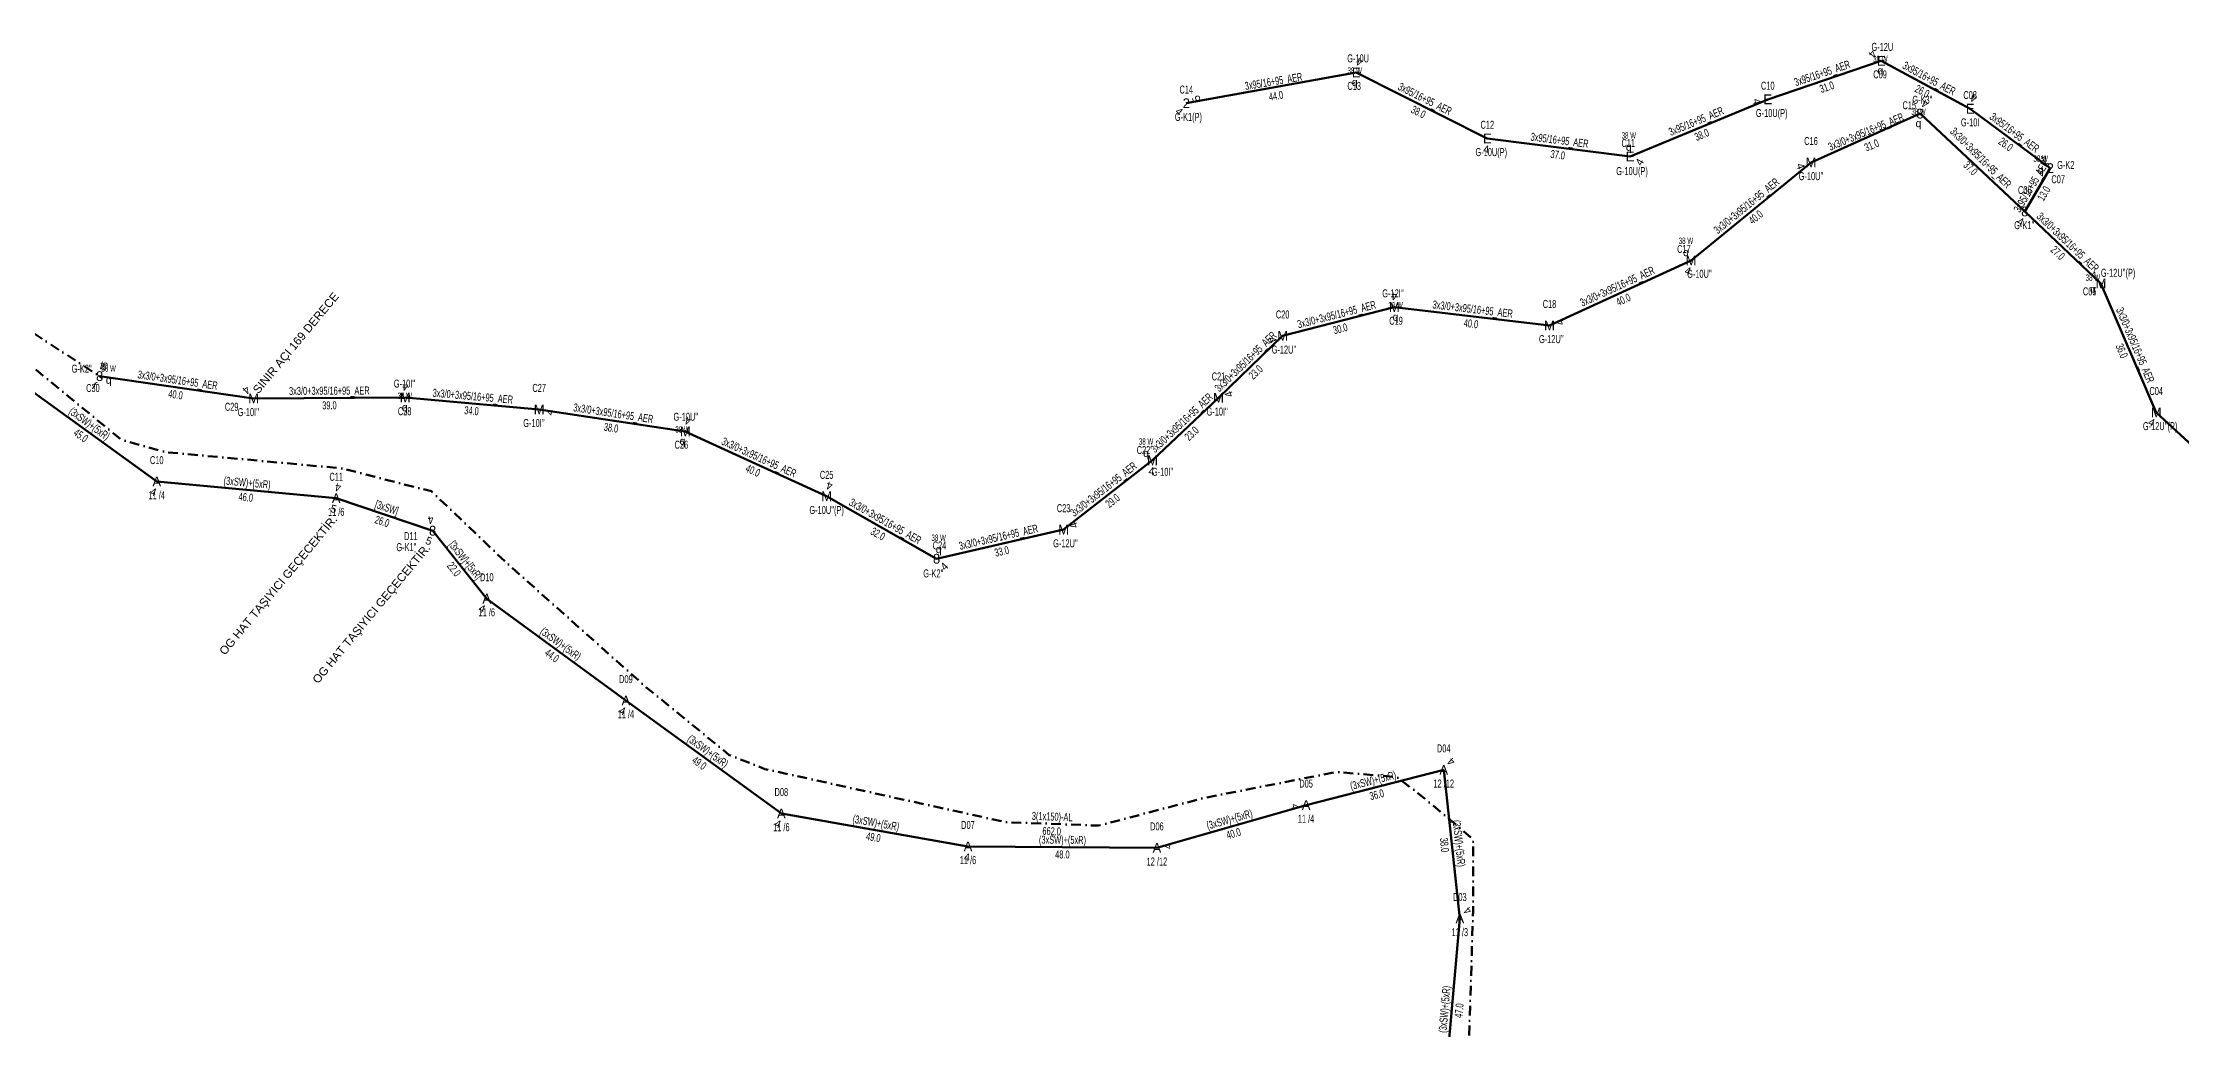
# Model space of a CAD drawing. Header units: millimetres. Extents: x 431745 to 436691, y 4033035 to 4040054.
# Drawn here: x 433399 to 433947, y 4034746 to 4034999 of the extents above; entities that cross this region are included whole.
import ezdxf
from ezdxf.enums import TextEntityAlignment as Align

# ---------------------------------------------------------------- set-up
doc = ezdxf.new("R2010")
doc.units = ezdxf.units.MM
doc.linetypes.add('DASHDOT', pattern=[5, 2.5, -1.25, 0, -1.25])
for name, color, linetype, lineweight in [('DIREK_AG_YENI', 108, 'Continuous', 25), ('DIREK_OG_MEVCUT', 16, 'Continuous', 25), ('DIREK_OG_YENI', 10, 'Continuous', 25), ('HAT_AG_HAVAI_YENI', 3, 'Continuous', 50), ('HAT_OG_HAVAI_BYSK', 1, 'Continuous', 70), ('HAT_OG_HAVAI_MEVCUT', 48, 'Continuous', 70), ('HAT_OG_HAVAI_YENI', 1, 'Continuous', 70), ('HAT_OG_YERALTI_YENI', 1, 'DASHDOT', 70), ('KULLANICI', 1, 'Continuous', 25)]:
    doc.layers.add(name, color=color, linetype=linetype, lineweight=lineweight)
doc.layers.add('LAMBA_GUCU', color=4, linetype='Continuous')
doc.styles.add('Direk', font='B_CAD')
doc.styles.get("Standard").update_dxf_attribs({"font": 'Arial'})

msp = doc.modelspace()

# ---------------------------------------------------------------- linework, layer by layer
at = {"layer": 'HAT_AG_HAVAI_YENI'}
for p, q in [((433869.81, 4034994.557), (433840.750057, 4034984.670666)), ((433892.600446, 4034982.275531), (433869.81, 4034994.557)), ((433735.279648, 4034991.583681), (433691.761, 4034983.687)), ((433768.891932, 4034974.660996), (433735.279648, 4034991.583681)), ((433840.750057, 4034984.670666), (433805.476168, 4034970.015348)), ((433913.121248, 4034967.042143), (433892.600446, 4034982.275531)), ((433805.476168, 4034970.015348), (433768.891932, 4034974.660996)), ((433906.602, 4034955.937), (433913.121248, 4034967.042143))]:
    msp.add_line(p, q, dxfattribs=at)
at = {"layer": 'HAT_OG_HAVAI_BYSK'}
for p in [(433473.96, 4034882.45), (433512.538476, 4034856.713435)]:
    msp.add_line(p, (433498.682, 4034874.141), dxfattribs=at)
at = {"layer": 'HAT_OG_HAVAI_MEVCUT'}
for p, q in [((433427.98, 4034886.73), (433391.28, 4034913.35)), ((433473.96, 4034882.45), (433427.98, 4034886.73)), ((433512.538476, 4034856.713435), (433548.18, 4034830.61)), ((433588.01, 4034801.65), (433548.18, 4034830.61)), ((433757.73, 4034812.84), (433722.46, 4034803.82)), ((433761.86, 4034774.76), (433757.73, 4034812.84)), ((433635.83, 4034793.22), (433588.01, 4034801.65)), ((433722.46, 4034803.82), (433684.24, 4034792.86)), ((433684.24, 4034792.86), (433635.83, 4034793.22)), ((433757.72, 4034727.88), (433761.86, 4034774.76))]:
    msp.add_line(p, q, dxfattribs=at)
at = {"layer": 'HAT_OG_HAVAI_YENI'}
for p, q in [((433851.830919, 4034968.496043), (433879.781799, 4034981.017529)), ((433879.781799, 4034981.017529), (433906.602, 4034955.937)), ((433821.109545, 4034943.371108), (433851.830919, 4034968.496043)), ((433926.103, 4034937.47), (433906.602, 4034955.937)), ((433784.82, 4034926.728), (433821.109545, 4034943.371108)), ((433940.275, 4034904.437), (433926.103, 4034937.47)), ((433716.452, 4034924.049), (433745.055, 4034931.41)), ((433745.055, 4034931.41), (433784.82, 4034926.728)), ((433700.023, 4034908.174), (433716.452, 4034924.049)), ((433452.787, 4034908.023), (433413.353, 4034913.743)), ((433491.635, 4034908.248), (433452.787, 4034908.023)), ((433525.968, 4034905.222), (433491.635, 4034908.248)), ((433563.407, 4034899.532), (433525.968, 4034905.222)), ((433683.111894, 4034892.170654), (433700.023, 4034908.174)), ((433964.932678, 4034881.741997), (433940.275, 4034904.437)), ((433599.619371, 4034882.942825), (433563.407, 4034899.532)), ((433660.328, 4034874.405), (433683.111894, 4034892.170654)), ((433627.779, 4034866.944), (433599.619371, 4034882.942825)), ((433627.779, 4034866.944), (433660.328, 4034874.405))]:
    msp.add_line(p, q, dxfattribs=at)
at = {"layer": 'HAT_OG_YERALTI_YENI', "flags": 128}
msp.add_lwpolyline([(433755.461, 4034645.203), (433768.080745, 4034646.883495), (433763.968908, 4034660.760944), (433767.758279, 4034686.609556), (433768.435551, 4034701.491837), (433769.112823, 4034716.374118), (433763.971204, 4034736.775502), (433765.256153, 4034776.608921), (433765.250549, 4034795.082072), (433752.401059, 4034805.875644), (433745.719324, 4034811.01544), (433730.299936, 4034812.300389), (433696.248787, 4034805.618654), (433669.295918, 4034798.55346), (433645.395867, 4034799.452924), (433583.770982, 4034813.064944), (433574.668303, 4034816.650714), (433552.952665, 4034834.383011), (433517.359578, 4034866.121251), (433498.348139, 4034884.227891), (433475.263487, 4034890.132039), (433430.418767, 4034894.243876), (433418.871579, 4034897.446795), (433375.863201, 4034932.796951), (433378.264432, 4034936.54287), (433413.877273, 4034913.3493), (433413.353, 4034913.743)], dxfattribs=at)

# ---------------------------------------------------------------- texts
at = {"layer": 'DIREK_AG_YENI', "width": 0.53}
for s, p in [('G-12U', (433870.106993, 4034998.119429)), ('G-10U', (433735.798417, 4034995.175101)), ('C09', (433869.519221, 4034991.0691)), ('C14', (433691.761, 4034987.187)), ('C13', (433734.779278, 4034988.119632)), ('C10', (433840.750057, 4034988.170666)), ('C08', (433892.600446, 4034985.775531)), ('G-K1(P)', (433692.308744, 4034980.187)), ('G-10U(P)', (433841.761772, 4034981.170666)), ('C12', (433768.891932, 4034978.160996)), ('G-10I', (433892.600446, 4034978.775531)), ('G-10U(P)', (433769.903647, 4034971.160996)), ('C11', (433805.0095, 4034973.484097)), ('G-10U(P)', (433805.977425, 4034966.289494)), ('C07', (433915.155783, 4034964.194219)), ('G-K2', (433917.108695, 4034967.853289))]:
    msp.add_text(s, height=2.05, dxfattribs=at).set_placement(p, align=Align.MIDDLE_CENTER)
at = {"layer": 'DIREK_AG_YENI', "style": 'Direk'}
for s, p in [('E', (433735.279648, 4034991.583681)), ('E', (433869.81, 4034994.557)), ('2', (433691.761, 4034983.687)), ('E', (433840.750057, 4034984.670666)), ('E', (433892.600446, 4034982.275531)), ('E', (433768.891932, 4034974.660996)), ('E', (433805.476168, 4034970.015348)), ('2', (433913.121248, 4034967.042143))]:
    msp.add_text(s, height=2.5, dxfattribs=at).set_placement(p, align=Align.MIDDLE_CENTER)
at = {"layer": 'DIREK_AG_YENI', "color": 32, "style": 'Direk'}
for s, rotation, p in [('4', 522.528453, (433736.120298, 4034994.254506)), ('4', 232.011469, (433867.603225, 4034996.28041)), ('4', 319.447273, (433689.940587, 4034981.559538)), ('5', 114.723638, (433694.30434, 4034984.858077)), ('4', 281.280763, (433838.004152, 4034984.122939)), ('4', 521.706034, (433893.479345, 4034984.934015)), ('4', 354.699395, (433768.633265, 4034971.87297)), ('4', 212.455286, (433911.618652, 4034969.404812)), ('4', 420.1119, (433807.903769, 4034968.620086))]:
    msp.add_text(s, height=2, rotation=rotation, dxfattribs=at).set_placement(p, align=Align.MIDDLE_CENTER)
at = {"layer": 'DIREK_AG_YENI', "color": 4, "style": 'Direk'}
for p in [(433869.6023, 4034992.065643), (433734.922241, 4034989.109361), (433805.142834, 4034972.493026), (433910.671423, 4034966.543787)]:
    msp.add_text('q', height=2, dxfattribs=at).set_placement(p, align=Align.MIDDLE_CENTER)
at = {"layer": 'DIREK_OG_MEVCUT', "linetype": 'ByBlock', "width": 0.53}
for s, p in [('C10', (433427.98, 4034892.23)), ('C11', (433473.96, 4034887.95)), ('11 /4', (433427.98, 4034883.23)), ('11 /6', (433473.96, 4034878.95)), ('D10', (433512.538476, 4034862.213435)), ('11 /6', (433512.538476, 4034853.213435)), ('D09', (433548.18, 4034836.11)), ('11 /4', (433548.18, 4034827.11)), ('D04', (433757.73, 4034818.34)), ('D08', (433588.01, 4034807.15)), ('D05', (433722.46, 4034809.32)), ('12 /12', (433757.73, 4034809.34)), ('11 /4', (433722.46, 4034800.32)), ('11 /6', (433588.01, 4034798.15)), ('D07', (433635.83, 4034798.72)), ('D06', (433684.24, 4034798.36)), ('11 /6', (433635.83, 4034789.72)), ('12 /12', (433684.24, 4034789.36)), ('D03', (433761.86, 4034780.26)), ('11 /3', (433761.86, 4034771.26))]:
    msp.add_text(s, height=2.05, dxfattribs=at).set_placement(p, align=Align.MIDDLE_CENTER)
at = {"layer": 'DIREK_OG_MEVCUT', "linetype": 'ByBlock', "style": 'Direk'}
for p in [(433427.98, 4034886.73), (433473.96, 4034882.45), (433512.538476, 4034856.713435), (433548.18, 4034830.61), (433757.73, 4034812.84), (433588.01, 4034801.65), (433722.46, 4034803.82), (433635.83, 4034793.22), (433684.24, 4034792.86), (433761.86, 4034774.76)]:
    msp.add_text('A', height=2.5, dxfattribs=at).set_placement(p, align=Align.MIDDLE_CENTER)
at = {"layer": 'DIREK_OG_MEVCUT', "color": 32, "style": 'Direk'}
for s, rotation, p in [('4', 342.022551, (433427.115801, 4034884.066701)), ('4', 530.71132, (433474.411945, 4034885.213285)), ('5', 346.06698, (433473.285795, 4034879.732382)), ('4', 334.243924, (433511.321762, 4034854.191609)), ('4', 341.890696, (433547.309674, 4034827.948697)), ('4', 498.094936, (433759.600115, 4034814.923907)), ('4', 278.000411, (433719.687252, 4034803.430295)), ('4', 341.989736, (433587.144275, 4034798.987197)), ('4', 355.001138, (433635.586019, 4034790.43065)), ('4', 458.000411, (433687.012748, 4034793.249705)), ('4', 495.000001, (433763.839899, 4034776.739899))]:
    msp.add_text(s, height=2, rotation=rotation, dxfattribs=at).set_placement(p, align=Align.MIDDLE_CENTER)
at = {"layer": 'DIREK_OG_YENI', "width": 0.53}
for s, p in [('C15', (433877.011445, 4034983.156487)), ("G-K3''", (433880.373817, 4034984.565119)), ('C16', (433851.830919, 4034973.996043)), ("G-10U''", (433851.830919, 4034964.996043)), ('C06', (433906.602, 4034961.437)), ("G-K1''", (433906.475239, 4034952.437)), ('C17', (433819.257026, 4034946.340649)), ("G-10U''", (433823.233499, 4034939.966462)), ("G-12U''(P)", (433930.51908, 4034940.225996)), ("G-12I''", (433744.715588, 4034934.956021)), ('C18', (433784.82, 4034932.228)), ('C05', (433923.232116, 4034935.467995)), ('C20', (433716.452, 4034929.549)), ('C19', (433745.511198, 4034927.939858)), ("G-12U''", (433716.78921, 4034920.549)), ("G-12U''", (433785.283971, 4034923.228)), ("G-K2''", (433408.751161, 4034915.656574)), ('C30', (433411.616682, 4034910.704053)), ("G-10I''", (433491.44482, 4034911.826621)), ('C27', (433525.968, 4034910.722)), ('C21', (433700.023, 4034913.674)), ('C04', (433940.275, 4034909.937)), ('C29', (433447.169671, 4034905.884802)), ("G-10I''", (433451.438075, 4034904.523)), ('C28', (433491.491321, 4034904.75095)), ("G-10U''", (433563.532011, 4034903.338472)), ("G-10I''", (433699.68579, 4034904.674)), ("G-10I''", (433524.619075, 4034901.722)), ("G-12U''(P)", (433941.286715, 4034900.937)), ('C26', (433562.405499, 4034896.178346)), ('C22', (433680.802864, 4034894.800936)), ('C25', (433599.619371, 4034888.442825)), ("G-10I''", (433685.695856, 4034889.22719)), ("G-10U''(P)", (433599.619371, 4034879.442825)), ('C23', (433660.328, 4034879.905)), ('D11', (433493.094297, 4034872.747081)), ('C24', (433628.531806, 4034870.362082)), ("G-12U''", (433660.791971, 4034870.905)), ("G-K1''", (433491.95159, 4034869.915324)), ("G-K2''", (433626.951849, 4034863.188359))]:
    msp.add_text(s, height=2.05, dxfattribs=at).set_placement(p, align=Align.MIDDLE_CENTER)
at = {"layer": 'DIREK_OG_YENI', "style": 'Direk'}
for s, p in [('8', (433879.781799, 4034981.017529)), ('M', (433851.830919, 4034968.496043)), ('8', (433906.602, 4034955.937)), ('M', (433821.109545, 4034943.371108)), ('M', (433926.103, 4034937.47)), ('M', (433745.055, 4034931.41)), ('M', (433784.82, 4034926.728)), ('M', (433716.452, 4034924.049)), ('8', (433413.353, 4034913.743)), ('M', (433452.787, 4034908.023)), ('M', (433491.635, 4034908.248)), ('M', (433525.968, 4034905.222)), ('M', (433700.023, 4034908.174)), ('M', (433940.275, 4034904.437)), ('M', (433563.407, 4034899.532)), ('M', (433683.111894, 4034892.170654)), ('M', (433599.619371, 4034882.942825)), ('8', (433498.682, 4034874.141)), ('M', (433660.328, 4034874.405)), ('8', (433627.779, 4034866.944))]:
    msp.add_text(s, height=2.5, dxfattribs=at).set_placement(p, align=Align.MIDDLE_CENTER)
at = {"layer": 'DIREK_OG_YENI', "color": 32, "style": 'Direk'}
for s, rotation, p in [('4', 513.72282, (433881.021398, 4034983.528184)), ('4', 289.638708, (433849.193793, 4034967.554997)), ('4', 337.422796, (433905.527002, 4034953.351583)), ('4', 343.297351, (433820.304811, 4034940.689242)), ('4', 219.263759, (433924.330904, 4034939.637874)), ('4', 539.376152, (433745.085486, 4034934.209834)), ('4', 466.09421, (433787.51026, 4034927.504209)), ('4', 292.00875, (433713.856045, 4034922.999705)), ('4', 524.583875, (433414.097317, 4034916.442258)), ('5', 153.839692, (433414.587476, 4034916.256179)), ('f', 330.258299, (433411.963946, 4034911.311842)), ('4', 221.039256, (433450.948587, 4034910.134928)), ('4', 539.002587, (433491.68374, 4034911.047576)), ('4', 469.257141, (433702.666334, 4034909.097463)), ('4', 435.140633, (433528.674363, 4034904.503947)), ('4', 526.753048, (433564.048616, 4034902.257496)), ('4', 334.671557, (433939.077141, 4034901.906163)), ('4', 354.61196, (433682.848973, 4034889.383026)), ('4', 525.198517, (433600.334689, 4034885.649912)), ('4', 549.955242, (433498.197939, 4034876.898841)), ('5', 339.221545, (433497.688685, 4034871.523114)), ('4', 472.748238, (433662.910196, 4034875.487711)), ('4', 405.244923, (433629.767344, 4034864.972583))]:
    msp.add_text(s, height=2, rotation=rotation, dxfattribs=at).set_placement(p, align=Align.MIDDLE_CENTER)
at = {"layer": 'DIREK_OG_YENI', "color": 4, "style": 'Direk'}
for p in [(433879.370292, 4034978.551629), (433819.786317, 4034945.492208), (433924.052369, 4034936.039996), (433745.380856, 4034928.931327), (433415.661379, 4034912.783111), (433491.532372, 4034905.750107), (433562.691642, 4034897.136533), (433681.462587, 4034894.049427), (433628.316719, 4034869.385487)]:
    msp.add_text('q', height=2, dxfattribs=at).set_placement(p, align=Align.MIDDLE_CENTER)
at = {"layer": 'HAT_AG_HAVAI_YENI', "lineweight": 30, "width": 0.53}
for rotation, p in [(378.78835, (433855.006316, 4034990.4185, 216920.375028)), (331.680417, (433881.608503, 4034989.164493, 216934.905049)), (369.393158, (433714.289037, 4034988.274996, 216845.880733)), (333.276242, (433752.468026, 4034983.881546, 216867.639824)), (382.561524, (433822.786988, 4034978.127955, 216902.738084)), (352.763029, (433787.291127, 4034973.181401, 216884.445966)), (323.412066, (433903.367495, 4034975.341338, 216946.300223)), (59.58494, (433909.128657, 4034961.92001, 216956.560624))]:
    msp.add_text('3x95/16+95_AER', height=2.05, rotation=rotation, dxfattribs=at).set_placement(p, align=Align.CENTER)
for s, rotation, p in [('44.0', 369.393158, (433714.566491, 4034986.59779, 216845.880733)), ('31.0', 378.78835, (433855.55384, 4034988.809085, 216920.375028)), ('26.0', 331.680417, (433880.802042, 4034987.667957, 216934.905049)), ('38.0', 333.276242, (433751.703554, 4034982.363131, 216867.639824)), ('38.0', 382.561524, (433823.439236, 4034976.558059, 216902.738084)), ('37.0', 352.763029, (433787.076973, 4034971.494943, 216884.445966)), ('26.0', 323.412066, (433902.3542, 4034973.976335, 216946.300223)), ('13.0', 59.58494, (433910.594704, 4034961.059367, 216956.560624))]:
    msp.add_text(s, height=2.05, rotation=rotation, dxfattribs=at).set_placement(p, align=Align.TOP_CENTER)
at = {"layer": 'HAT_OG_HAVAI_BYSK', "lineweight": 30, "width": 0.53}
for s, rotation, p in [('26.0', 341.422637, (433486.050203, 4034877.48979, 216749.341)), ('22.0', 308.487845, (433504.944909, 4034864.898221, 216749.341))]:
    msp.add_text(s, height=2.05, rotation=rotation, dxfattribs=at).set_placement(p, align=Align.TOP_CENTER)
for s, rotation, p in [('[3xSW]', 341.422637, (433486.591797, 4034879.10121, 216749.341)), ('[3xSW]+[5xR]', 308.487845, (433506.275567, 4034865.956214, 216749.341))]:
    msp.add_text(s, height=2.05, rotation=rotation, dxfattribs=at).set_placement(p, align=Align.CENTER)
at = {"layer": 'HAT_OG_HAVAI_MEVCUT', "lineweight": 30, "width": 0.53}
for rotation, p in [(324.045099, (433410.129076, 4034900.728057)), (354.682007, (433451.048781, 4034885.436341)), (323.78139, (433530.861476, 4034844.34747, 216774.09)), (323.97947, (433568.594864, 4034816.817485)), (374.345432, (433739.884398, 4034809.153497)), (350.002273, (433612.067568, 4034798.272092)), (376.000819, (433703.115697, 4034799.157069)), (359.573929, (433660.041321, 4034793.889976)), (276.18987, (433760.640045, 4034793.89165)), (84.953269, (433758.943295, 4034751.394773))]:
    msp.add_text('(3xSW)+(5xR)', height=2.05, rotation=rotation, dxfattribs=at).set_placement(p, align=Align.CENTER)
for s, rotation, p in [('45.0', 324.045099, (433409.130924, 4034899.351943)), ('46.0', 354.682007, (433450.891219, 4034883.743659)), ('44.0', 323.78139, (433529.857, 4034842.975964, 216774.09)), ('49.0', 323.97947, (433567.595136, 4034815.442515)), ('36.0', 374.345432, (433740.305602, 4034807.506503)), ('49.0', 350.002273, (433611.772432, 4034796.597908)), ('40.0', 376.000819, (433703.584303, 4034797.522931)), ('38.0', 276.18987, (433758.949955, 4034793.70835)), ('48.0', 359.573929, (433660.028679, 4034792.190024)), ('47.0', 84.953269, (433760.636705, 4034751.245227))]:
    msp.add_text(s, height=2.05, rotation=rotation, dxfattribs=at).set_placement(p, align=Align.TOP_CENTER)
at = {"layer": 'HAT_OG_HAVAI_YENI', "lineweight": 30, "width": 0.53}
for rotation, p in [(22.561291, (433866.310887, 4034975.432439)), (315.340551, (433894.620062, 4034968.972688)), (39.277413, (433835.932117, 4034956.591552)), (316.559727, (433916.937214, 4034947.320696, 216953.301056)), (24.637726, (433802.610636, 4034935.82204)), (14.431787, (433730.541877, 4034928.552994, 216872.527475)), (353.284226, (433765.037088, 4034929.91314)), (293.220109, (433933.970347, 4034921.288526, 216963.051699)), (44.017411, (433707.6471, 4034916.722972, 216858.226245)), (351.747056, (433433.192084, 4034911.724039, 216706.676327)), (360.332463, (433472.206305, 4034908.985612, 216726.393745)), (354.962097, (433508.876164, 4034907.58173, 216745.817492)), (351.35837, (433544.815479, 4034903.21704, 216762.98403)), (43.31113, (433691.264414, 4034901.024352)), (335.387238, (433581.86743, 4034892.010028, 216781.703734)), (37.945562, (433671.19714, 4034883.957911)), (330.397359, (433614.118925, 4034875.682652, 216799.809685)), (12.909125, (433643.863329, 4034871.502983, 216830.163868))]:
    msp.add_text('3x3/0+3x95/16+95_AER', height=2.05, rotation=rotation, dxfattribs=at).set_placement(p, align=Align.CENTER)
for s, rotation, p in [('31.0', 22.561291, (433866.963128, 4034973.862541)), ('37.0', 315.340551, (433893.425146, 4034967.763483)), ('40.0', 39.277413, (433837.008346, 4034955.275599)), ('27.0', 316.559727, (433915.768297, 4034946.08634, 216953.301056)), ('40.0', 24.637726, (433803.319331, 4034934.276805)), ('30.0', 14.431787, (433730.965564, 4034926.906638, 216872.527475)), ('40.0', 353.284226, (433764.838283, 4034928.224804)), ('36.0', 293.220109, (433932.408052, 4034920.618276, 216963.051699)), ('23.0', 44.017411, (433708.828391, 4034915.500454, 216858.226245)), ('40.0', 351.747056, (433432.94806, 4034910.041644, 216706.676327)), ('39.0', 360.332463, (433472.216169, 4034907.285641, 216726.393745)), ('34.0', 354.962097, (433508.726879, 4034905.888298, 216745.817492)), ('38.0', 351.35837, (433544.560048, 4034901.536339, 216762.98403)), ('23.0', 43.31113, (433692.430545, 4034899.787365)), ('40.0', 335.387238, (433581.159408, 4034890.464484, 216781.703734)), ('29.0', 37.945562, (433672.242491, 4034882.617299)), ('32.0', 330.397359, (433613.279156, 4034874.20455, 216799.809685)), ('33.0', 12.909125, (433644.243118, 4034869.845949, 216830.163868))]:
    msp.add_text(s, height=2.05, rotation=rotation, dxfattribs=at).set_placement(p, align=Align.TOP_CENTER)
at = {"layer": 'HAT_OG_YERALTI_YENI', "lineweight": 30, "width": 0.53}
msp.add_text('3(1x150)-AL', height=2.05, rotation=357.844724, dxfattribs=at).set_placement((433657.377859, 4034799.852591), align=Align.CENTER)
msp.add_text('662.0', height=2.05, rotation=357.844724, dxfattribs=at).set_placement((433657.313926, 4034798.153794), align=Align.TOP_CENTER)
at = {"layer": 'KULLANICI', "color": 3}
for s, p in [('SINIR AÇI 169 DERECE', (433463.603633, 4034922.242774)), ('OG HAT TAŞIYICI GEÇECEKTİR.', (433459.10623, 4034860.195759)), ('OG HAT TAŞIYICI GEÇECEKTİR.', (433482.962092, 4034852.878595))]:
    msp.add_text(s, height=2.1168, rotation=50.323811, dxfattribs=at).set_placement(p, align=Align.MIDDLE_CENTER)
at = {"layer": 'LAMBA_GUCU', "width": 0.55}
for p in [(433734.921583, 4034992.051466), (433869.601643, 4034995.007748), (433879.369634, 4034981.493734), (433805.142176, 4034975.435131), (433910.670765, 4034969.485892), (433819.785659, 4034948.434314), (433924.051711, 4034938.982101), (433745.380198, 4034931.873433), (433415.660721, 4034915.725216), (433491.531714, 4034908.692213), (433562.690984, 4034900.078638), (433681.461929, 4034896.991532), (433628.316061, 4034872.327592)]:
    msp.add_text('38 W', height=1.65, dxfattribs=at).set_placement(p, align=Align.MIDDLE_CENTER)

doc.saveas('drawing.dxf')
